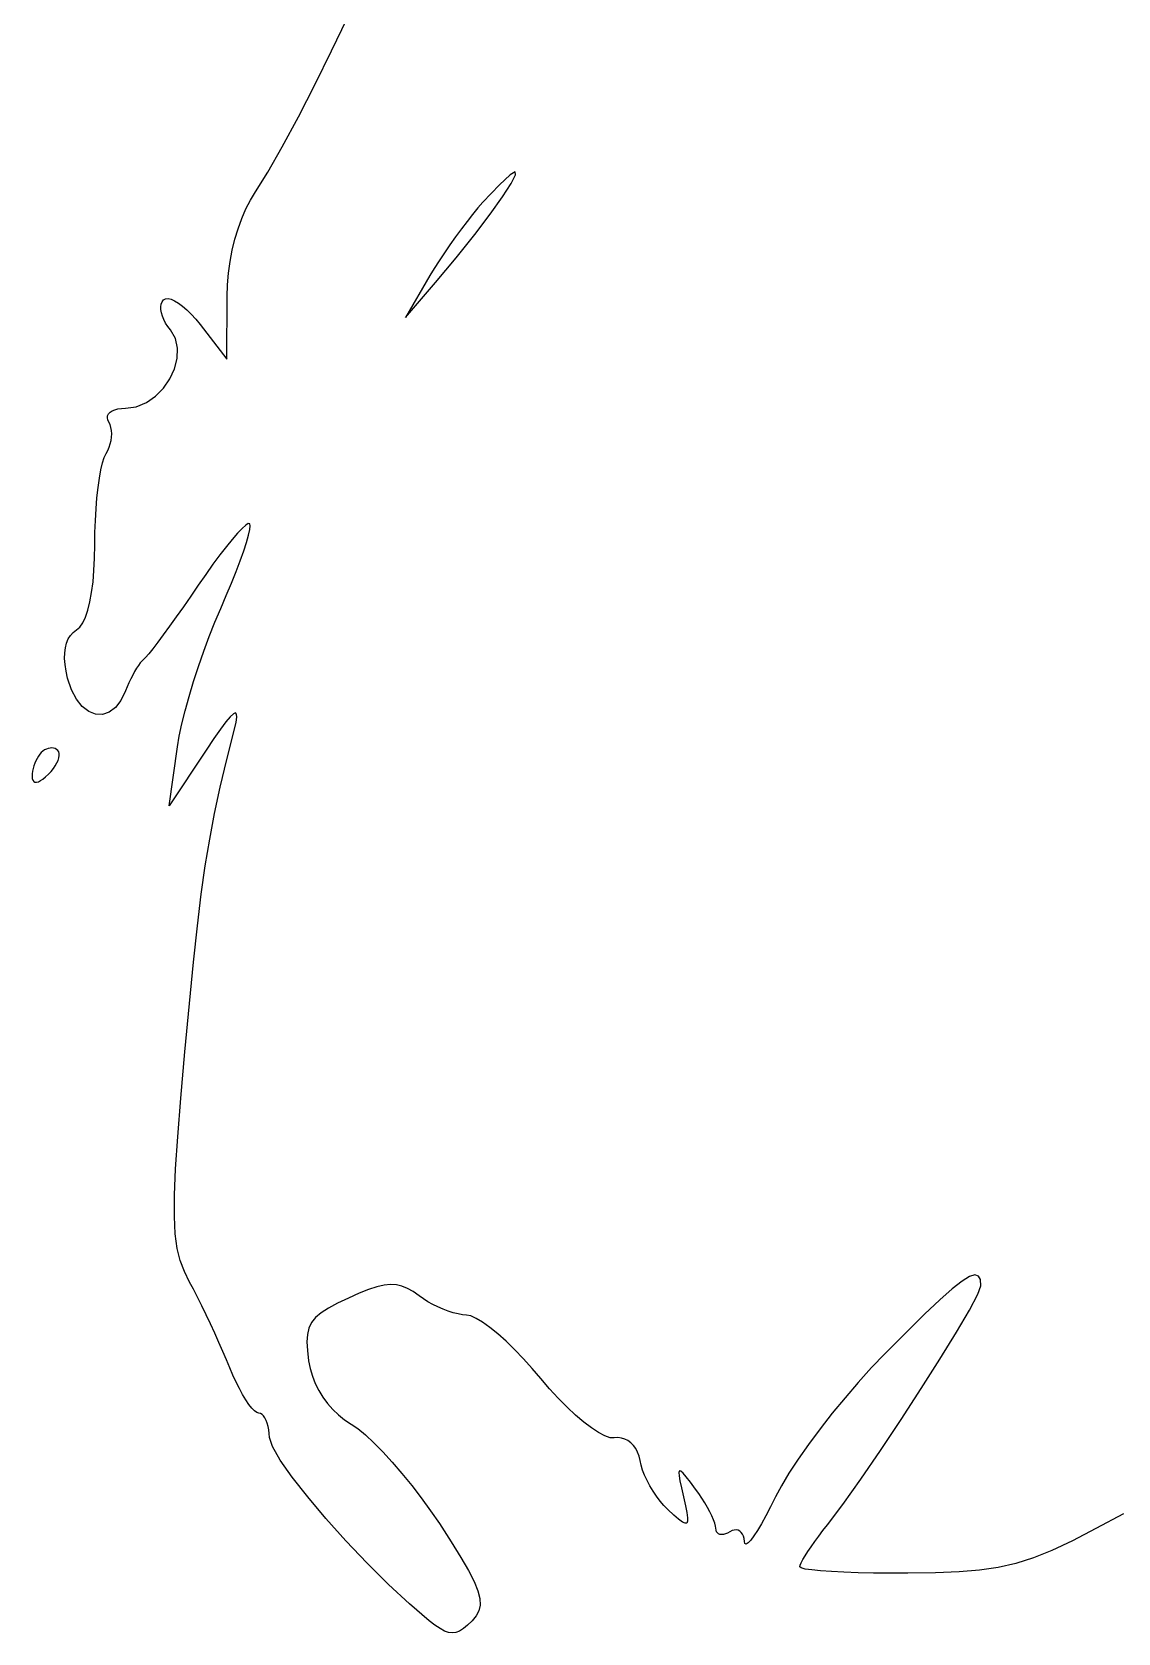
# Model space of a CAD drawing. Header units: millimetres. Extents: x 0 to 1242, y -2208 to 0.
# Drawn here: x 719 to 796.8, y -1215.7 to -1101.1 of the extents above; entities that cross this region are included whole.
import ezdxf

# ---------------------------------------------------------------- set-up
doc = ezdxf.new("R2010")
doc.units = ezdxf.units.MM
doc.layers.get('0').update_dxf_attribs({"linetype": 'CONTINUOUS'})

msp = doc.modelspace()

# ---------------------------------------------------------------- linework, layer by layer
for p, q in [((740.46775, -1102.403625), (741.5744, -1100.088928)), ((739.28472, -1104.789152), (740.46775, -1102.403625)), ((738.08717, -1107.118531), (739.28472, -1104.789152)), ((736.93696, -1109.264784), (738.08717, -1107.118531)), ((735.89595, -1111.100933), (736.93696, -1109.264784)), ((735.026, -1112.5), (735.89595, -1111.100933)), ((753.253864, -1111.28192), (752.490738, -1111.99296)), ((753.627146, -1111.0648), (753.253864, -1111.28192)), ((753.32725, -1111.904), (753.641352, -1111.28952)), ((753.641352, -1111.28952), (753.627146, -1111.0648)), ((734.663859, -1113.089269), (735.026, -1112.5)), ((752.490738, -1111.99296), (751.307, -1113.25)), ((752.715608, -1112.85616), (753.32725, -1111.904)), ((734.332672, -1113.729472), (734.663859, -1113.089269)), ((750.953908, -1113.653041), (750.573744, -1114.112608)), ((751.307, -1113.25), (750.953908, -1113.653041)), ((751.307, -1113.25), (751.307, -1113.25)), ((751.837194, -1114.09392), (752.715608, -1112.85616)), ((733.769376, -1115.139856), (734.033993, -1114.414903)), ((734.033993, -1114.414903), (734.332672, -1113.729472)), ((750.174476, -1114.617667), (749.764072, -1115.157184)), ((750.573744, -1114.112608), (750.174476, -1114.617667)), ((750.722776, -1115.5652), (751.837194, -1114.09392)), ((733.348544, -1116.685504), (733.540375, -1115.898625)), ((733.540375, -1115.898625), (733.769376, -1115.139856)), ((749.3505, -1115.720125), (748.941728, -1116.295456)), ((749.764072, -1115.157184), (749.3505, -1115.720125)), ((749.403122, -1117.21792), (750.722776, -1115.5652)), ((733.195437, -1117.494787), (733.348544, -1116.685504)), ((748.545724, -1116.872143), (748.170456, -1117.439152)), ((748.941728, -1116.295456), (748.545724, -1116.872143)), ((733.082608, -1118.320768), (733.195437, -1117.494787)), ((747.823892, -1117.985449), (747.514, -1118.5)), ((748.170456, -1117.439152), (747.823892, -1117.985449)), ((747.909, -1119), (749.403122, -1117.21792)), ((732.984, -1120), (733.011611, -1119.157741)), ((733.011611, -1119.157741), (733.082608, -1118.320768)), ((747.514, -1118.5), (745.763, -1121.5)), ((745.763, -1121.5), (747.909, -1119)), ((728.234453, -1120.728872), (728.263352, -1120.539048)), ((728.263352, -1120.539048), (728.326859, -1120.374916)), ((728.326859, -1120.374916), (728.426, -1120.241)), ((728.426, -1120.241), (728.566023, -1120.15875)), ((728.566023, -1120.15875), (728.747824, -1120.14412)), ((728.747824, -1120.14412), (728.965901, -1120.19339)), ((728.965901, -1120.19339), (729.214752, -1120.30284)), ((729.214752, -1120.30284), (729.488875, -1120.46875)), ((729.488875, -1120.46875), (729.782768, -1120.6874)), ((732.956, -1124.5), (732.984, -1120)), ((728.239136, -1120.939864), (728.234453, -1120.728872)), ((728.276375, -1121.1675), (728.239136, -1120.939864)), ((728.345144, -1121.407256), (728.276375, -1121.1675)), ((728.444417, -1121.654608), (728.345144, -1121.407256)), ((728.573168, -1121.905032), (728.444417, -1121.654608)), ((729.782768, -1120.6874), (730.090929, -1120.95507)), ((730.090929, -1120.95507), (730.407856, -1121.26804)), ((730.407856, -1121.26804), (730.728047, -1121.62259)), ((730.728047, -1121.62259), (731.046, -1122.015)), ((728.730371, -1122.154004), (728.573168, -1121.905032)), ((728.915, -1122.397), (728.730371, -1122.154004)), ((729.274476, -1123.009995), (728.915, -1122.397)), ((731.046, -1122.015), (732.956, -1124.5)), ((729.431488, -1123.70048), (729.274476, -1123.009995)), ((729.405212, -1124.435005), (729.431488, -1123.70048)), ((729.214824, -1125.18012), (729.405212, -1124.435005)), ((728.418416, -1126.56832), (728.8795, -1125.902375)), ((728.8795, -1125.902375), (729.214824, -1125.18012)), ((727.195672, -1127.59748), (727.850748, -1127.144505)), ((727.850748, -1127.144505), (728.418416, -1126.56832)), ((724.39824, -1128.6848), (724.42026, -1128.54145)), ((724.42026, -1128.54145), (724.48752, -1128.4104)), ((724.48752, -1128.4104), (724.5975, -1128.29375)), ((724.5975, -1128.29375), (724.74768, -1128.1936)), ((724.74768, -1128.1936), (724.93554, -1128.11205)), ((724.93554, -1128.11205), (725.15856, -1128.0512)), ((725.15856, -1128.0512), (725.41422, -1128.01315)), ((725.41422, -1128.01315), (725.7, -1128)), ((725.7, -1128), (726.472364, -1127.893795)), ((726.472364, -1127.893795), (727.195672, -1127.59748)), ((724.42398, -1128.83835), (724.39824, -1128.6848)), ((724.5, -1129), (724.42398, -1128.83835)), ((724.589287, -1129.178101), (724.5, -1129)), ((724.653416, -1129.379248), (724.589287, -1129.178101)), ((724.692789, -1129.598707), (724.653416, -1129.379248)), ((724.707808, -1129.831744), (724.692789, -1129.598707)), ((724.431663, -1131.034909), (724.532384, -1130.804992)), ((724.532384, -1130.804992), (724.610761, -1130.564983)), ((724.610761, -1130.564983), (724.666392, -1130.319616)), ((724.666392, -1130.319616), (724.698875, -1130.073625)), ((724.698875, -1130.073625), (724.707808, -1129.831744)), ((723.938011, -1132.415761), (724.053984, -1131.914864)), ((724.053984, -1131.914864), (724.178213, -1131.521703)), ((724.178213, -1131.521703), (724.309, -1131.25)), ((724.309, -1131.25), (724.431663, -1131.034909)), ((723.737625, -1133.685875), (723.831992, -1133.010672)), ((723.831992, -1133.010672), (723.938011, -1132.415761)), ((723.656608, -1134.427648), (723.737625, -1133.685875)), ((723.541416, -1136.056016), (723.590639, -1135.222269)), ((723.590639, -1135.222269), (723.656608, -1134.427648)), ((723.510637, -1136.915167), (723.541416, -1136.056016)), ((734.050604, -1136.625236), (733.728568, -1136.963792)), ((734.309856, -1136.391584), (734.050604, -1136.625236)), ((734.498572, -1136.272088), (734.309856, -1136.391584)), ((734.609, -1136.276), (734.498572, -1136.272088)), ((734.643419, -1136.417694), (734.609, -1136.276)), ((734.612192, -1136.696872), (734.643419, -1136.417694)), ((723.485246, -1138.738958), (723.5, -1137.786)), ((723.5, -1137.786), (723.510637, -1136.915167)), ((733.3515, -1137.398), (732.927152, -1137.918608)), ((733.728568, -1136.963792), (733.3515, -1137.398)), ((734.168375, -1138.23175), (734.370296, -1137.616656)), ((734.370296, -1137.616656), (734.519693, -1137.100778)), ((734.519693, -1137.100778), (734.612192, -1136.696872)), ((723.441728, -1139.629384), (723.485246, -1138.738958)), ((732.463276, -1138.516364), (731.967624, -1139.182016)), ((732.927152, -1137.918608), (732.463276, -1138.516364)), ((733.624457, -1139.708562), (733.918304, -1138.933304)), ((733.918304, -1138.933304), (734.168375, -1138.23175)), ((723.370562, -1140.452106), (723.441728, -1139.629384)), ((731.447948, -1139.906312), (730.912, -1140.68)), ((731.967624, -1139.182016), (731.447948, -1139.906312)), ((733.291208, -1140.544768), (733.624457, -1139.708562)), ((723.14975, -1141.87375), (723.272864, -1141.201952)), ((723.272864, -1141.201952), (723.370562, -1140.452106)), ((730.912, -1140.68), (730.373373, -1141.465728)), ((732.922931, -1141.429166), (733.291208, -1140.544768)), ((723.002336, -1142.462328), (723.14975, -1141.87375)), ((729.845384, -1142.224864), (729.336271, -1142.946236)), ((730.373373, -1141.465728), (729.845384, -1142.224864)), ((732.111685, -1143.319213), (732.524, -1142.349)), ((732.524, -1142.349), (732.922931, -1141.429166)), ((722.425454, -1143.677022), (722.639072, -1143.369136)), ((722.639072, -1143.369136), (722.831738, -1142.962514)), ((722.831738, -1142.962514), (723.002336, -1142.462328)), ((729.336271, -1142.946236), (728.854272, -1143.618672)), ((731.70468, -1144.349384), (732.111685, -1143.319213)), ((721.473248, -1144.83004), (721.595759, -1144.53485)), ((721.595759, -1144.53485), (721.756496, -1144.27764)), ((721.756496, -1144.27764), (721.955297, -1144.05937)), ((721.955297, -1144.05937), (722.192, -1143.881)), ((722.192, -1143.881), (722.425454, -1143.677022)), ((728.407625, -1144.231), (728.004568, -1144.772048)), ((728.854272, -1143.618672), (728.407625, -1144.231)), ((731.309495, -1145.418711), (731.70468, -1144.349384)), ((721.336691, -1145.93389), (721.343552, -1145.53052)), ((721.343552, -1145.53052), (721.389125, -1145.16225)), ((721.389125, -1145.16225), (721.473248, -1144.83004)), ((727.362176, -1145.595616), (727.139317, -1145.855792)), ((727.653339, -1145.230644), (727.362176, -1145.595616)), ((728.004568, -1144.772048), (727.653339, -1145.230644)), ((730.93264, -1146.506392), (731.309495, -1145.418711)), ((721.368704, -1146.3714), (721.336691, -1145.93389)), ((721.439753, -1146.84209), (721.368704, -1146.3714)), ((721.55, -1147.345), (721.439753, -1146.84209)), ((726.352375, -1146.867), (726.213024, -1147.121184)), ((726.491576, -1146.633456), (726.352375, -1146.867)), ((726.627933, -1146.425268), (726.491576, -1146.633456)), ((726.758752, -1146.247152), (726.627933, -1146.425268)), ((726.881339, -1146.103824), (726.758752, -1146.247152)), ((726.993, -1146), (726.881339, -1146.103824)), ((727.139317, -1145.855792), (726.993, -1146)), ((730.580625, -1147.591625), (730.93264, -1146.506392)), ((721.823672, -1148.172348), (721.55, -1147.345)), ((725.821011, -1147.960416), (725.708, -1148.25)), ((725.944648, -1147.672608), (725.821011, -1147.960416)), ((726.076217, -1147.391292), (725.944648, -1147.672608)), ((726.213024, -1147.121184), (726.076217, -1147.391292)), ((730.25996, -1148.653608), (730.580625, -1147.591625)), ((722.179136, -1148.846864), (721.823672, -1148.172348)), ((722.597564, -1149.364456), (722.179136, -1148.846864)), ((725.376008, -1148.945452), (724.975184, -1149.455336)), ((725.708, -1148.25), (725.376008, -1148.945452)), ((729.977155, -1149.671539), (730.25996, -1148.653608)), ((723.060128, -1149.721032), (722.597564, -1149.364456)), ((723.548, -1149.9125), (723.060128, -1149.721032)), ((724.042352, -1149.934768), (723.548, -1149.9125)), ((724.524356, -1149.783744), (724.042352, -1149.934768)), ((724.975184, -1149.455336), (724.524356, -1149.783744)), ((729.73872, -1150.624616), (729.977155, -1149.671539)), ((733.204712, -1150.110368), (732.899776, -1150.475189)), ((733.431, -1149.896375), (733.204712, -1150.110368)), ((733.582048, -1149.830672), (733.431, -1149.896375)), ((733.661264, -1149.910721), (733.582048, -1149.830672)), ((733.617832, -1150.497923), (733.672056, -1150.133984)), ((733.672056, -1150.133984), (733.661264, -1149.910721)), ((729.421, -1152.253), (729.551165, -1151.492037)), ((729.551165, -1151.492037), (729.73872, -1150.624616)), ((732.512784, -1150.993376), (732.040328, -1151.667467)), ((732.899776, -1150.475189), (732.512784, -1150.993376)), ((732.957808, -1153.175283), (733.502, -1151)), ((733.502, -1151), (733.617832, -1150.497923)), ((719.667, -1152.667), (719.559143, -1152.788175)), ((719.781394, -1152.565951), (719.667, -1152.667)), ((719.667, -1152.667), (719.667, -1152.667)), ((719.903312, -1152.483208), (719.781394, -1152.565951)), ((720.030258, -1152.419077), (719.903312, -1152.483208)), ((720.159736, -1152.373864), (720.030258, -1152.419077)), ((720.28925, -1152.347875), (720.159736, -1152.373864)), ((720.416304, -1152.341416), (720.28925, -1152.347875)), ((720.538402, -1152.354793), (720.416304, -1152.341416)), ((720.653048, -1152.388312), (720.538402, -1152.354793)), ((720.757746, -1152.442279), (720.653048, -1152.388312)), ((720.85, -1152.517), (720.757746, -1152.442279)), ((720.917913, -1152.616035), (720.85, -1152.517)), ((720.952184, -1152.74036), (720.917913, -1152.616035)), ((728.819, -1156.5), (729.421, -1152.253)), ((731.479, -1152.5), (728.819, -1156.5)), ((732.040328, -1151.667467), (731.479, -1152.5)), ((719.074709, -1153.818045), (719.034136, -1154.00684)), ((719.129088, -1153.6282), (719.074709, -1153.818045)), ((719.195875, -1153.440875), (719.129088, -1153.6282)), ((719.273672, -1153.25964), (719.195875, -1153.440875)), ((719.361081, -1153.088065), (719.273672, -1153.25964)), ((719.456704, -1152.92972), (719.361081, -1153.088065)), ((719.559143, -1152.788175), (719.456704, -1152.92972)), ((720.367537, -1154.018875), (720.529616, -1153.81748)), ((720.529616, -1153.81748), (720.667839, -1153.616385)), ((720.667839, -1153.616385), (720.780808, -1153.41916)), ((720.780808, -1153.41916), (720.867125, -1153.229375)), ((720.867125, -1153.229375), (720.925392, -1153.0506)), ((720.925392, -1153.0506), (720.954211, -1152.886405)), ((720.954211, -1152.886405), (720.952184, -1152.74036)), ((732.490224, -1155.156424), (732.957808, -1153.175283)), ((719.008767, -1154.191015), (719, -1154.367)), ((719, -1154.367), (719.013765, -1154.534277)), ((719.034136, -1154.00684), (719.008767, -1154.191015)), ((719.013765, -1154.534277), (719.0542, -1154.660616)), ((719.0542, -1154.660616), (719.120015, -1154.746179)), ((719.120015, -1154.746179), (719.20992, -1154.791128)), ((719.20992, -1154.791128), (719.322625, -1154.795625)), ((719.322625, -1154.795625), (719.45684, -1154.759832)), ((719.45684, -1154.759832), (719.611275, -1154.683911)), ((719.611275, -1154.683911), (719.78464, -1154.568024)), ((719.78464, -1154.568024), (719.975645, -1154.412333)), ((719.975645, -1154.412333), (720.183, -1154.217)), ((720.183, -1154.217), (720.367537, -1154.018875)), ((732.086336, -1157.027561), (732.490224, -1155.156424)), ((731.733232, -1158.872832), (732.086336, -1157.027561)), ((731.418, -1160.776375), (731.733232, -1158.872832)), ((731.127728, -1162.822328), (731.418, -1160.776375)), ((730.849504, -1165.094829), (731.127728, -1162.822328)), ((730.570416, -1167.678016), (730.849504, -1165.094829)), ((730.277552, -1170.656027), (730.570416, -1167.678016)), ((729.958, -1174.113), (730.277552, -1170.656027)), ((729.665653, -1177.424661), (729.958, -1174.113)), ((729.442264, -1180.196328), (729.665653, -1177.424661)), ((729.289111, -1182.492027), (729.442264, -1180.196328)), ((729.207472, -1184.375784), (729.289111, -1182.492027)), ((729.198625, -1185.911625), (729.207472, -1184.375784)), ((729.263848, -1187.163576), (729.198625, -1185.911625)), ((729.404419, -1188.195663), (729.263848, -1187.163576)), ((729.621616, -1189.071912), (729.404419, -1188.195663)), ((729.916717, -1189.856349), (729.621616, -1189.071912)), ((730.291, -1190.613), (729.916717, -1189.856349)), ((785.642875, -1190.543), (784.940008, -1191.09192)), ((786.178432, -1190.21536), (785.642875, -1190.543)), ((786.564301, -1190.09652), (786.178432, -1190.21536)), ((786.818104, -1190.174), (786.564301, -1190.09652)), ((786.957463, -1190.43532), (786.818104, -1190.174)), ((787, -1190.868), (786.957463, -1190.43532)), ((730.561641, -1191.122471), (730.291, -1190.613)), ((730.852328, -1191.689488), (730.561641, -1191.122471)), ((731.157007, -1192.301157), (730.852328, -1191.689488)), ((742.450235, -1191.411348), (741.676, -1191.751)), ((743.12268, -1191.145064), (742.450235, -1191.411348)), ((743.709145, -1190.951656), (743.12268, -1191.145064)), ((744.22544, -1190.830632), (743.709145, -1190.951656)), ((744.687375, -1190.7815), (744.22544, -1190.830632)), ((745.11076, -1190.803768), (744.687375, -1190.7815)), ((745.511405, -1190.896944), (745.11076, -1190.803768)), ((745.90512, -1191.060536), (745.511405, -1190.896944)), ((746.307715, -1191.294052), (745.90512, -1191.060536)), ((746.735, -1191.597), (746.307715, -1191.294052)), ((747.041794, -1191.81402), (746.735, -1191.597)), ((784.940008, -1191.09192), (784.052209, -1191.8746)), ((786.166536, -1192.614112), (786.779342, -1191.463769)), ((786.779342, -1191.463769), (787, -1190.868)), ((731.469624, -1192.944584), (731.157007, -1192.301157)), ((739.725637, -1192.80049), (739.325424, -1193.14188)), ((740.243888, -1192.46576), (739.725637, -1192.80049)), ((740.890551, -1192.12137), (740.243888, -1192.46576)), ((741.676, -1191.751), (740.890551, -1192.12137)), ((747.374832, -1192.02096), (747.041794, -1191.81402)), ((747.726998, -1192.21494), (747.374832, -1192.02096)), ((748.091176, -1192.39308), (747.726998, -1192.21494)), ((748.46025, -1192.5525), (748.091176, -1192.39308)), ((748.827104, -1192.69032), (748.46025, -1192.5525)), ((749.184622, -1192.80366), (748.827104, -1192.69032)), ((749.525688, -1192.88964), (749.184622, -1192.80366)), ((784.052209, -1191.8746), (782.961856, -1192.90352)), ((785.235334, -1194.204183), (786.166536, -1192.614112)), ((731.784125, -1193.606875), (731.469624, -1192.944584)), ((732.094456, -1194.275136), (731.784125, -1193.606875)), ((738.837616, -1193.90992), (738.729273, -1194.36921)), ((739.032875, -1193.50625), (738.837616, -1193.90992)), ((739.325424, -1193.14188), (739.032875, -1193.50625)), ((749.843186, -1192.94538), (749.525688, -1192.88964)), ((750.13, -1192.968), (749.843186, -1192.94538)), ((750.442083, -1193.032766), (750.13, -1192.968)), ((750.833264, -1193.209888), (750.442083, -1193.032766)), ((751.292341, -1193.489802), (750.833264, -1193.209888)), ((751.808112, -1193.862944), (751.292341, -1193.489802)), ((752.369375, -1194.31975), (751.808112, -1193.862944)), ((782.961856, -1192.90352), (781.651327, -1194.19116)), ((732.394563, -1194.936473), (732.094456, -1194.275136)), ((732.678392, -1195.577992), (732.394563, -1194.936473)), ((738.729273, -1194.36921), (738.697472, -1194.90044)), ((738.697472, -1194.90044), (738.731839, -1195.51993)), ((752.964928, -1194.850656), (752.369375, -1194.31975)), ((753.583569, -1195.446098), (752.964928, -1194.850656)), ((781.651327, -1194.19116), (780.103, -1195.75)), ((784.059488, -1196.119136), (785.235334, -1194.204183)), ((732.939889, -1196.186799), (732.678392, -1195.577992)), ((733.173, -1196.75), (732.939889, -1196.186799)), ((738.731839, -1195.51993), (738.822, -1196.244)), ((738.822, -1196.244), (738.930602, -1196.802579)), ((754.214096, -1196.096512), (753.583569, -1195.446098)), ((754.845307, -1196.792334), (754.214096, -1196.096512)), ((780.103, -1195.75), (779.158914, -1196.738541)), ((782.71275, -1198.244125), (784.059488, -1196.119136)), ((733.395445, -1197.275241), (733.173, -1196.75)), ((733.62608, -1197.774208), (733.395445, -1197.275241)), ((738.930602, -1196.802579), (739.088776, -1197.346392)), ((739.088776, -1197.346392), (739.294374, -1197.872253)), ((755.466, -1197.524), (754.845307, -1196.792334)), ((779.158914, -1196.738541), (778.206632, -1197.792608)), ((733.860555, -1198.240067), (733.62608, -1197.774208)), ((734.09452, -1198.665984), (733.860555, -1198.240067)), ((739.294374, -1197.872253), (739.545248, -1198.376976)), ((739.545248, -1198.376976), (739.83925, -1198.857375)), ((756.085669, -1198.251661), (755.466, -1197.524)), ((756.713912, -1198.935888), (756.085669, -1198.251661)), ((778.206632, -1197.792608), (777.262618, -1198.890667)), ((781.268872, -1200.464304), (782.71275, -1198.244125)), ((734.323625, -1199.045125), (734.09452, -1198.665984)), ((734.54352, -1199.370656), (734.323625, -1199.045125)), ((734.749855, -1199.635743), (734.54352, -1199.370656)), ((734.93828, -1199.833552), (734.749855, -1199.635743)), ((739.83925, -1198.857375), (740.174232, -1199.310264)), ((740.174232, -1199.310264), (740.548046, -1199.732457)), ((757.339683, -1199.567747), (756.713912, -1198.935888)), ((757.951936, -1200.138304), (757.339683, -1199.567747)), ((777.262618, -1198.890667), (776.343336, -1200.011184)), ((735.104445, -1199.957249), (734.93828, -1199.833552)), ((735.244, -1200), (735.104445, -1199.957249)), ((735.36649, -1200.022999), (735.244, -1200)), ((735.48328, -1200.089552), (735.36649, -1200.022999)), ((735.59275, -1200.195993), (735.48328, -1200.089552)), ((735.69328, -1200.338656), (735.59275, -1200.195993)), ((735.78325, -1200.513875), (735.69328, -1200.338656)), ((735.86104, -1200.717984), (735.78325, -1200.513875)), ((735.92503, -1200.947317), (735.86104, -1200.717984)), ((740.548046, -1199.732457), (740.958544, -1200.120768)), ((740.958544, -1200.120768), (741.403578, -1200.472011)), ((741.403578, -1200.472011), (741.881, -1200.783)), ((741.881, -1200.783), (742.353034, -1201.105407)), ((758.539625, -1200.638625), (757.951936, -1200.138304)), ((759.091704, -1201.059776), (758.539625, -1200.638625)), ((776.343336, -1200.011184), (775.46525, -1201.132625)), ((779.801606, -1202.664827), (781.268872, -1200.464304)), ((735.9736, -1201.198208), (735.92503, -1200.947317)), ((736.00513, -1201.466991), (735.9736, -1201.198208)), ((736.018, -1201.75), (736.00513, -1201.466991)), ((736.2208, -1202.399487), (736.018, -1201.75)), ((742.353034, -1201.105407), (742.895712, -1201.554456)), ((742.895712, -1201.554456), (743.495798, -1202.115189)), ((759.597127, -1201.392823), (759.091704, -1201.059776)), ((760.044848, -1201.628832), (759.597127, -1201.392823)), ((760.423821, -1201.758869), (760.044848, -1201.628832)), ((760.723, -1201.774), (760.423821, -1201.758869)), ((760.983993, -1201.752457), (760.723, -1201.774)), ((761.236784, -1201.779496), (760.983993, -1201.752457)), ((761.478091, -1201.852219), (761.236784, -1201.779496)), ((761.704632, -1201.967728), (761.478091, -1201.852219)), ((761.913125, -1202.123125), (761.704632, -1201.967728)), ((775.46525, -1201.132625), (774.644824, -1202.233456)), ((736.78276, -1203.367856), (736.2208, -1202.399487)), ((743.495798, -1202.115189), (744.140056, -1202.772648)), ((744.140056, -1202.772648), (744.81525, -1203.511875)), ((762.100288, -1202.315512), (761.913125, -1202.123125)), ((762.262839, -1202.541991), (762.100288, -1202.315512)), ((762.397496, -1202.799664), (762.262839, -1202.541991)), ((762.500977, -1203.085633), (762.397496, -1202.799664)), ((762.57, -1203.397), (762.500977, -1203.085633)), ((774.644824, -1202.233456), (773.898522, -1203.292143)), ((778.384704, -1204.730848), (779.801606, -1202.664827)), ((737.64772, -1204.590769), (736.78276, -1203.367856)), ((744.81525, -1203.511875), (745.508144, -1204.317912)), ((762.640223, -1203.724905), (762.57, -1203.397)), ((762.750304, -1204.07732), (762.640223, -1203.724905)), ((762.896061, -1204.446895), (762.750304, -1204.07732)), ((765.389875, -1204.135), (765.349832, -1204.242848)), ((765.349832, -1204.242848), (765.363381, -1204.480404)), ((765.487968, -1204.153992), (765.389875, -1204.135)), ((765.648569, -1204.296956), (765.487968, -1204.153992)), ((765.876136, -1204.561024), (765.648569, -1204.296956)), ((773.242808, -1204.287152), (772.694146, -1205.196949)), ((773.898522, -1203.292143), (773.242808, -1204.287152)), ((738.75952, -1206.003888), (737.64772, -1204.590769)), ((745.508144, -1204.317912), (746.205502, -1205.175801)), ((746.205502, -1205.175801), (746.894088, -1206.070584)), ((763.073312, -1204.82628), (762.896061, -1204.446895)), ((763.277875, -1205.208125), (763.073312, -1204.82628)), ((763.505568, -1205.58508), (763.277875, -1205.208125)), ((765.363381, -1204.480404), (765.426064, -1204.850536)), ((765.426064, -1204.850536), (765.533423, -1205.356112)), ((765.533423, -1205.356112), (765.681, -1206)), ((766.175127, -1204.943328), (765.876136, -1204.561024)), ((766.55, -1205.441), (766.175127, -1204.943328)), ((766.784271, -1205.766297), (766.55, -1205.441)), ((772.694146, -1205.196949), (772.269, -1206)), ((777.091918, -1206.547521), (778.384704, -1204.730848)), ((740.062, -1207.542875), (738.75952, -1206.003888)), ((746.894088, -1206.070584), (747.560666, -1206.987303)), ((763.752209, -1205.949795), (763.505568, -1205.58508)), ((764.013616, -1206.29492), (763.752209, -1205.949795)), ((764.285607, -1206.613105), (764.013616, -1206.29492)), ((765.681, -1206), (765.823253, -1206.629052)), ((767.006848, -1206.097456), (766.784271, -1205.766297)), ((767.214677, -1206.428579), (767.006848, -1206.097456)), ((767.404704, -1206.753768), (767.214677, -1206.428579)), ((772.269, -1206), (771.917698, -1206.710213)), ((775.997, -1208), (777.091918, -1206.547521)), ((741.499, -1209.143392), (740.062, -1207.542875)), ((747.560666, -1206.987303), (748.192, -1207.911)), ((764.564, -1206.897), (764.285607, -1206.613105)), ((764.992797, -1207.296108), (764.564, -1206.897)), ((765.337096, -1207.597824), (764.992797, -1207.296108)), ((765.602159, -1207.797936), (765.337096, -1207.597824)), ((765.823253, -1206.629052), (765.923104, -1207.127016)), ((765.974552, -1207.746528), (765.915625, -1207.8765)), ((765.923104, -1207.127016), (765.975291, -1207.498104)), ((765.975291, -1207.498104), (765.974552, -1207.746528)), ((767.573875, -1207.067125), (767.404704, -1206.753768)), ((767.719136, -1207.362752), (767.573875, -1207.067125)), ((767.837433, -1207.634751), (767.719136, -1207.362752)), ((767.925712, -1207.877224), (767.837433, -1207.634751)), ((771.582704, -1207.351384), (771.268686, -1207.916811)), ((771.917698, -1206.710213), (771.582704, -1207.351384)), ((797.209, -1207.205), (795.23731, -1208.267685)), ((748.192, -1207.911), (749.04349, -1209.218283)), ((765.793248, -1207.892232), (765.602159, -1207.797936)), ((765.915625, -1207.8765), (765.793248, -1207.892232)), ((767.980919, -1208.084273), (767.925712, -1207.877224)), ((768, -1208.25), (767.980919, -1208.084273)), ((768.01315, -1208.382091), (768, -1208.25)), ((768.0512, -1208.491808), (768.01315, -1208.382091)), ((768.11205, -1208.578617), (768.0512, -1208.491808)), ((768.1936, -1208.641984), (768.11205, -1208.578617)), ((768.29375, -1208.681375), (768.1936, -1208.641984)), ((768.4104, -1208.696256), (768.29375, -1208.681375)), ((768.54145, -1208.686093), (768.4104, -1208.696256)), ((768.6848, -1208.650352), (768.54145, -1208.686093)), ((768.83835, -1208.588499), (768.6848, -1208.650352)), ((769, -1208.5), (768.83835, -1208.588499)), ((769.162294, -1208.417288), (769, -1208.5)), ((769.317712, -1208.372184), (769.162294, -1208.417288)), ((769.464058, -1208.363236), (769.317712, -1208.372184)), ((769.599136, -1208.388992), (769.464058, -1208.363236)), ((769.72075, -1208.448), (769.599136, -1208.388992)), ((769.826704, -1208.538808), (769.72075, -1208.448)), ((769.914802, -1208.659964), (769.826704, -1208.538808)), ((769.982848, -1208.810016), (769.914802, -1208.659964)), ((770.028646, -1208.987512), (769.982848, -1208.810016)), ((770.72225, -1208.793625), (770.499168, -1209.091608)), ((770.980312, -1208.399792), (770.72225, -1208.793625)), ((771.268686, -1207.916811), (770.980312, -1208.399792)), ((775.092365, -1209.203372), (775.37556, -1208.814048)), ((775.37556, -1208.814048), (775.678495, -1208.410816)), ((775.678495, -1208.410816), (775.997, -1208)), ((795.23731, -1208.267685), (793.55176, -1209.13612)), ((743.01436, -1210.741101), (741.499, -1209.143392)), ((749.04349, -1209.218283), (749.73808, -1210.331184)), ((770.05, -1209.191), (770.028646, -1208.987512)), ((770.086482, -1209.343437), (770.05, -1209.191)), ((770.176616, -1209.373216), (770.086482, -1209.343437)), ((770.315734, -1209.287039), (770.176616, -1209.373216)), ((770.499168, -1209.091608), (770.315734, -1209.287039)), ((774.40292, -1210.224656), (774.601875, -1209.915)), ((774.601875, -1209.915), (774.83308, -1209.572464)), ((774.83308, -1209.572464), (775.092365, -1209.203372)), ((792.08053, -1209.830075), (790.7518, -1210.36932)), ((793.55176, -1209.13612), (792.08053, -1209.830075)), ((744.55192, -1212.271664), (743.01436, -1210.741101)), ((749.73808, -1210.331184), (750.28315, -1211.271681)), ((774.013, -1211.008), (774.041255, -1210.893104)), ((774.112834, -1211.089563), (774.013, -1211.008)), ((774.041255, -1210.893104), (774.11844, -1210.720032)), ((774.405712, -1211.165624), (774.112834, -1211.089563)), ((774.11844, -1210.720032), (774.240385, -1210.495108)), ((774.240385, -1210.495108), (774.40292, -1210.224656)), ((774.875398, -1211.235241), (774.405712, -1211.165624)), ((788.23456, -1211.06276), (786.90241, -1211.256495)), ((789.49375, -1210.773625), (788.23456, -1211.06276)), ((790.7518, -1210.36932), (789.49375, -1210.773625)), ((746.05552, -1213.670743), (744.55192, -1212.271664)), ((750.28315, -1211.271681), (750.68608, -1212.061752)), ((750.68608, -1212.061752), (750.95425, -1212.723375)), ((775.505656, -1211.297472), (774.875398, -1211.235241)), ((776.28025, -1211.351375), (775.505656, -1211.297472)), ((777.182944, -1211.396008), (776.28025, -1211.351375)), ((778.197502, -1211.430429), (777.182944, -1211.396008)), ((779.307688, -1211.453696), (778.197502, -1211.430429)), ((780.497266, -1211.464867), (779.307688, -1211.453696)), ((781.75, -1211.463), (780.497266, -1211.464867)), ((783.73195, -1211.436845), (781.75, -1211.463)), ((785.42548, -1211.3746), (783.73195, -1211.436845)), ((786.90241, -1211.256495), (785.42548, -1211.3746)), ((750.95425, -1212.723375), (751.09504, -1213.278528)), ((751.09504, -1213.278528), (751.11583, -1213.749189)), ((747.469, -1214.874), (746.05552, -1213.670743)), ((750.82693, -1214.524947), (750.532, -1214.874)), ((751.024, -1214.157336), (750.82693, -1214.524947)), ((751.11583, -1213.749189), (751.024, -1214.157336)), ((747.876658, -1215.18855), (747.469, -1214.874)), ((748.235104, -1215.4332), (747.876658, -1215.18855)), ((748.554346, -1215.60795), (748.235104, -1215.4332)), ((748.844392, -1215.7128), (748.554346, -1215.60795)), ((749.11525, -1215.74775), (748.844392, -1215.7128)), ((749.376928, -1215.7128), (749.11525, -1215.74775)), ((749.639434, -1215.60795), (749.376928, -1215.7128)), ((749.912776, -1215.4332), (749.639434, -1215.60795)), ((750.206962, -1215.18855), (749.912776, -1215.4332)), ((750.532, -1214.874), (750.206962, -1215.18855))]:
    msp.add_line(p, q)

doc.saveas('drawing.dxf')
